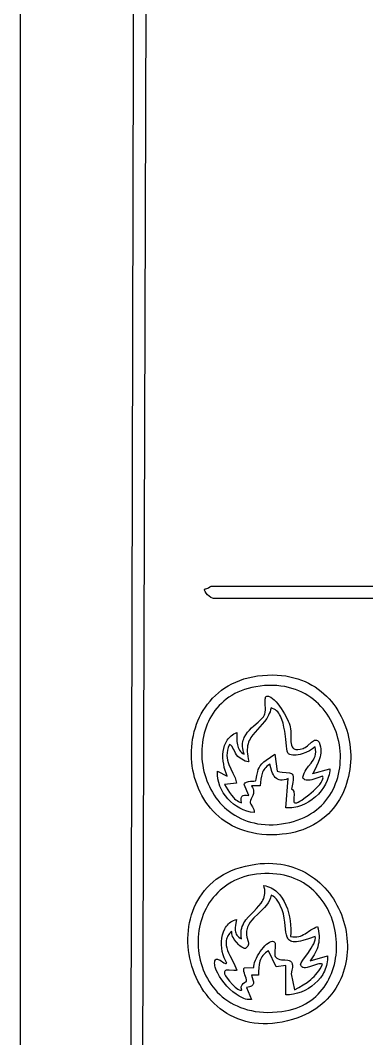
# Model space of a CAD drawing. Header units: millimetres. Extents: x 175 to 239, y 0 to 181.
# Drawn here: x 175.3 to 183.7, y 109.42 to 134.09 of the extents above; entities that cross this region are included whole.
import ezdxf

# ---------------------------------------------------------------- set-up
doc = ezdxf.new("R2010")
doc.units = ezdxf.units.MM
doc.layers.get('0').update_dxf_attribs({"linetype": 'CONTINUOUS'})

msp = doc.modelspace()

# ---------------------------------------------------------------- linework, layer by layer
at = {"color": 1}
msp.add_lwpolyline([(236.772006, 92.215355), (177.043006, 92.247355), (176.82715, 92.302286), (176.627764, 92.371476), (176.444374, 92.454394), (176.276506, 92.550511), (176.123685, 92.659296), (175.985436, 92.780218), (175.861285, 92.912748), (175.750756, 93.056355), (175.653376, 93.210509), (175.56867, 93.374679), (175.496163, 93.548336), (175.435381, 93.730949), (175.385849, 93.921987), (175.347092, 94.120921), (175.318636, 94.327221), (175.300006, 94.540355), (175.300006, 178.388355)], dxfattribs=at)
at = {"color": 5}
for points in [[(178.143842, 177.500169), (177.946286, 95.821468), (235.960636, 95.870857)], [(235.371497, 177.207364), (235.639608, 96.170718), (235.012387, 96.174191), (234.384876, 96.174687), (233.129151, 96.170718), (231.872766, 96.16675), (231.244428, 96.167246), (230.616049, 96.170718), (230.605466, 96.167191), (227.399705, 96.189157), (224.191299, 96.205335), (220.981239, 96.216552), (217.770518, 96.223635), (211.35106, 96.228706), (204.940863, 96.227163), (198.261782, 96.228761), (191.58204, 96.229368), (188.242541, 96.224855), (184.903621, 96.21476), (181.565527, 96.197308), (178.228509, 96.170718), (178.468398, 170.197664)], [(234.083857, 120.082014), (179.985344, 120.082014), (179.959037, 120.088987), (179.923056, 120.108032), (179.88228, 120.136337), (179.841586, 120.171091), (179.805854, 120.209483), (179.779961, 120.248702), (179.772228, 120.267743), (179.768785, 120.285937), (179.77024, 120.302931), (179.777204, 120.318376), (179.799777, 120.315888), (179.822184, 120.320305), (179.843929, 120.3296), (179.864517, 120.341747), (179.900236, 120.366497), (179.914374, 120.375048), (179.925371, 120.378348), (198.791941, 120.378348)]]:
    msp.add_lwpolyline(points, dxfattribs=at)
for points in [[(181.42115, 118.22993), (181.530697, 118.226491), (181.637083, 118.217937), (181.740296, 118.204427), (181.840327, 118.186121), (181.937167, 118.163179), (182.030805, 118.135762), (182.121232, 118.104029), (182.208438, 118.068141), (182.292412, 118.028258), (182.373146, 117.984539), (182.450629, 117.937146), (182.524851, 117.886237), (182.595803, 117.831974), (182.663474, 117.774516), (182.727856, 117.714024), (182.788937, 117.650657), (182.846708, 117.584576), (182.90116, 117.515941), (182.952282, 117.444911), (183.000064, 117.371648), (183.044498, 117.296311), (183.085572, 117.21906), (183.123277, 117.140056), (183.157604, 117.059458), (183.188541, 116.977426), (183.216081, 116.894122), (183.240211, 116.809704), (183.260924, 116.724333), (183.278208, 116.638169), (183.292055, 116.551373), (183.302454, 116.464104), (183.309395, 116.376522), (183.312868, 116.288788), (183.312865, 116.201061), (183.309374, 116.113503), (183.302386, 116.026272), (183.291891, 115.939529), (183.277879, 115.853434), (183.260341, 115.768148), (183.239266, 115.68383), (183.214645, 115.60064), (183.186468, 115.518739), (183.154725, 115.438287), (183.119406, 115.359444), (183.080501, 115.282369), (183.038001, 115.207224), (182.991896, 115.134168), (182.942175, 115.063361), (182.888829, 114.994963), (182.831848, 114.929135), (182.771222, 114.866037), (182.706942, 114.805829), (182.638997, 114.74867), (182.567378, 114.694721), (182.492074, 114.644143), (182.413077, 114.597094), (182.330375, 114.553736), (182.24396, 114.514229), (182.153821, 114.478732), (182.059949, 114.447406), (181.962333, 114.42041), (181.860965, 114.397906), (181.755833, 114.380052), (181.646928, 114.36701), (181.51787, 114.357645), (181.392638, 114.354552), (181.271241, 114.357537), (181.153686, 114.366403), (181.03998, 114.380952), (180.930131, 114.40099), (180.824148, 114.426318), (180.722036, 114.456741), (180.623806, 114.492062), (180.529463, 114.532086), (180.439015, 114.576614), (180.352471, 114.625452), (180.269838, 114.678402), (180.191124, 114.735268), (180.116335, 114.795853), (180.045481, 114.859962), (179.978568, 114.927398), (179.915605, 114.997963), (179.856599, 115.071463), (179.801557, 115.147699), (179.750488, 115.226477), (179.703398, 115.307599), (179.660296, 115.390869), (179.62119, 115.47609), (179.586086, 115.563067), (179.554993, 115.651602), (179.527919, 115.7415), (179.50487, 115.832563), (179.485855, 115.924595), (179.470882, 116.0174), (179.459957, 116.110781), (179.45309, 116.204543), (179.450286, 116.298487), (179.451555, 116.392419), (179.456903, 116.486142), (179.466339, 116.579458), (179.479869, 116.672172), (179.497503, 116.764087), (179.519246, 116.855007), (179.545108, 116.944736), (179.575096, 117.033076), (179.609217, 117.119832), (179.647479, 117.204806), (179.689889, 117.287803), (179.736456, 117.368626), (179.787188, 117.447079), (179.842091, 117.522964), (179.901173, 117.596087), (179.964442, 117.666249), (180.031906, 117.733256), (180.103573, 117.79691), (180.17945, 117.857014), (180.259544, 117.913373), (180.343864, 117.96579), (180.432417, 118.014069), (180.525211, 118.058012), (180.622253, 118.097425), (180.723552, 118.132109), (180.829114, 118.161869), (180.938948, 118.186508), (181.05306, 118.205831), (181.17146, 118.219639), (181.294154, 118.227738), (181.42115, 118.22993)], [(181.0084, 117.944179), (180.914951, 117.926017), (180.825093, 117.903708), (180.738813, 117.877403), (180.656093, 117.847249), (180.576919, 117.813396), (180.501276, 117.775991), (180.429149, 117.735184), (180.360522, 117.691123), (180.295379, 117.643957), (180.233707, 117.593835), (180.175488, 117.540905), (180.120709, 117.485316), (180.069354, 117.427216), (180.021407, 117.366754), (179.976854, 117.304079), (179.935679, 117.23934), (179.897867, 117.172685), (179.863402, 117.104262), (179.83227, 117.034221), (179.804454, 116.96271), (179.779941, 116.889877), (179.758714, 116.815872), (179.740758, 116.740843), (179.726059, 116.664939), (179.7146, 116.588308), (179.706366, 116.511098), (179.701343, 116.43346), (179.699515, 116.35554), (179.700866, 116.277489), (179.705382, 116.199454), (179.713048, 116.121584), (179.723847, 116.044029), (179.737765, 115.966935), (179.754786, 115.890453), (179.774895, 115.814731), (179.798077, 115.739917), (179.824317, 115.66616), (179.8536, 115.593609), (179.885909, 115.522412), (179.92123, 115.452719), (179.959548, 115.384677), (180.000847, 115.318436), (180.045112, 115.254143), (180.092328, 115.191948), (180.14248, 115.132), (180.195552, 115.074446), (180.251529, 115.019436), (180.310395, 114.967119), (180.372137, 114.917642), (180.436737, 114.871155), (180.504181, 114.827806), (180.574454, 114.787744), (180.647541, 114.751117), (180.723426, 114.718074), (180.802093, 114.688765), (180.883529, 114.663337), (180.967717, 114.641939), (181.054642, 114.624719), (181.144288, 114.611828), (181.236642, 114.603412), (181.331687, 114.599621), (181.429408, 114.600603), (181.52979, 114.606507), (181.632817, 114.617482), (181.735171, 114.63332), (181.833555, 114.653608), (181.927989, 114.678186), (182.018494, 114.706894), (182.105089, 114.739572), (182.187793, 114.776061), (182.266628, 114.816201), (182.341611, 114.859831), (182.412765, 114.906793), (182.480108, 114.956926), (182.54366, 115.010071), (182.603441, 115.066068), (182.659471, 115.124756), (182.711769, 115.185977), (182.760357, 115.249571), (182.805253, 115.315377), (182.846477, 115.383235), (182.88405, 115.452987), (182.91799, 115.524472), (182.948319, 115.597531), (182.975056, 115.672003), (182.99822, 115.747729), (183.017832, 115.82455), (183.033911, 115.902304), (183.046477, 115.980833), (183.055551, 116.059977), (183.061152, 116.139576), (183.063299, 116.219469), (183.062014, 116.299499), (183.057314, 116.379503), (183.049222, 116.459324), (183.037756, 116.5388), (183.022935, 116.617772), (183.004781, 116.696081), (182.983313, 116.773567), (182.958551, 116.850069), (182.930514, 116.925428), (182.899223, 116.999484), (182.864697, 117.072078), (182.826957, 117.143049), (182.786021, 117.212239), (182.741911, 117.279486), (182.694645, 117.344631), (182.644244, 117.407515), (182.590728, 117.467977), (182.534116, 117.525859), (182.474428, 117.580999), (182.411685, 117.633239), (182.345905, 117.682418), (182.27711, 117.728376), (182.205318, 117.770955), (182.130549, 117.809994), (182.052824, 117.845333), (181.972163, 117.876812), (181.888584, 117.904272), (181.802109, 117.927553), (181.712757, 117.946496), (181.620547, 117.960939), (181.5255, 117.970724), (181.427636, 117.975691), (181.326973, 117.97568), (181.223534, 117.97053), (181.117336, 117.960084), (181.0084, 117.944179)], [(182.39129, 115.838094), (182.807568, 115.954511), (182.804101, 115.906954), (182.797734, 115.859597), (182.788563, 115.812537), (182.776686, 115.765871), (182.7452, 115.67411), (182.70405, 115.585086), (182.654011, 115.499577), (182.59586, 115.418358), (182.53037, 115.342202), (182.458318, 115.271886), (182.380477, 115.208184), (182.297624, 115.151872), (182.210534, 115.103725), (182.119981, 115.064518), (182.026742, 115.035027), (181.979356, 115.024166), (181.93159, 115.016025), (181.883539, 115.010701), (181.835301, 115.008289), (181.786972, 115.008888), (181.73865, 115.012594), (181.798623, 115.71815), (181.745339, 115.698276), (181.696469, 115.685993), (181.651794, 115.680873), (181.611099, 115.682486), (181.574166, 115.690404), (181.540778, 115.704197), (181.510718, 115.723437), (181.483768, 115.747695), (181.459713, 115.776542), (181.438334, 115.809548), (181.419416, 115.846286), (181.40274, 115.886326), (181.375248, 115.974596), (181.354122, 116.070928), (181.315772, 116.044288), (181.282471, 116.017219), (181.253811, 115.989623), (181.229382, 115.961401), (181.208778, 115.932457), (181.191589, 115.90269), (181.177409, 115.872004), (181.165827, 115.840299), (181.148829, 115.773444), (181.137329, 115.701338), (181.117761, 115.538233), (180.909622, 115.538233), (180.929611, 115.502871), (180.943694, 115.469483), (180.952495, 115.437976), (180.956641, 115.408256), (180.956755, 115.380232), (180.953464, 115.35381), (180.939167, 115.3054), (180.918752, 115.262281), (180.89722, 115.223709), (180.879574, 115.188942), (180.870816, 115.157233), (180.871112, 115.143216), (180.874337, 115.128935), (180.887739, 115.099521), (180.929466, 115.036847), (180.950433, 115.00334), (180.966563, 114.968221), (180.974176, 114.931365), (180.97364, 114.912248), (180.969594, 114.892649), (180.880235, 114.906071), (180.792489, 114.928754), (180.706974, 114.960118), (180.624313, 114.999585), (180.545124, 115.046576), (180.470027, 115.100513), (180.399644, 115.160816), (180.334594, 115.226907), (180.275497, 115.298206), (180.222973, 115.374136), (180.177642, 115.454118), (180.140125, 115.537572), (180.111041, 115.62392), (180.091012, 115.712583), (180.080656, 115.802982), (180.079299, 115.848652), (180.080594, 115.894539), (180.316955, 115.778122), (180.290541, 115.845121), (180.267208, 115.915912), (180.247471, 115.98966), (180.231847, 116.065526), (180.220854, 116.142674), (180.215008, 116.220266), (180.214825, 116.297466), (180.220823, 116.373435), (180.233518, 116.447338), (180.253427, 116.518336), (180.281067, 116.585593), (180.316955, 116.648271), (180.338153, 116.677632), (180.361607, 116.705534), (180.387381, 116.731873), (180.41554, 116.756544), (180.446148, 116.779442), (180.479271, 116.800464), (180.514972, 116.819503), (180.553316, 116.836456), (180.549623, 116.689778), (180.553006, 116.613524), (180.563459, 116.5388), (180.572175, 116.502825), (180.583667, 116.46821), (180.59827, 116.435279), (180.61632, 116.404358), (180.638153, 116.375774), (180.664104, 116.34985), (180.694509, 116.326913), (180.729705, 116.307289), (180.7134, 116.356509), (180.701378, 116.40368), (180.693415, 116.448882), (180.689287, 116.492195), (180.688772, 116.533699), (180.691645, 116.573475), (180.697684, 116.611602), (180.706664, 116.648161), (180.718363, 116.683232), (180.732556, 116.716894), (180.767532, 116.780315), (180.809805, 116.839064), (180.857587, 116.893783), (180.90909, 116.945111), (180.962525, 116.993691), (181.068041, 117.085165), (181.116547, 117.129341), (181.159833, 117.173332), (181.196111, 117.217777), (181.223594, 117.263318), (181.233534, 117.289435), (181.239945, 117.319624), (181.244596, 117.388995), (181.238147, 117.541131), (181.23672, 117.610997), (181.238573, 117.641559), (181.242942, 117.668131), (181.250433, 117.689907), (181.261649, 117.706082), (181.277196, 117.715849), (181.297678, 117.718401), (181.315907, 117.715876), (181.334825, 117.71039), (181.374428, 117.691185), (181.41588, 117.662079), (181.458578, 117.624364), (181.501916, 117.579331), (181.545291, 117.528273), (181.588097, 117.472482), (181.62973, 117.413248), (181.707059, 117.289625), (181.77244, 117.167737), (181.799139, 117.110674), (181.821036, 117.057921), (181.837529, 117.01077), (181.848012, 116.970512), (181.855065, 116.921357), (181.858464, 116.869798), (181.858871, 116.76342), (181.858368, 116.659275), (181.86063, 116.610507), (181.866091, 116.565258), (181.875894, 116.524516), (181.891179, 116.489266), (181.913089, 116.460497), (181.926885, 116.448851), (181.942766, 116.439195), (181.960874, 116.431653), (181.981352, 116.426348), (182.004342, 116.423403), (182.029989, 116.422941), (182.089819, 116.429963), (182.161984, 116.448401), (182.186689, 116.458863), (182.211786, 116.473729), (182.262746, 116.512783), (182.364831, 116.600977), (182.414303, 116.634574), (182.438284, 116.645346), (182.461625, 116.650807), (182.484221, 116.649984), (182.50597, 116.641905), (182.526768, 116.625599), (182.546512, 116.600095), (182.565272, 116.543167), (182.578193, 116.488632), (182.585719, 116.436237), (182.588294, 116.385727), (182.586363, 116.336851), (182.580371, 116.289354), (182.57076, 116.242984), (182.557977, 116.197487), (182.52467, 116.108101), (182.484004, 116.019169), (182.394818, 115.834567)], [(181.805678, 116.317873), (181.796945, 116.326107), (181.789181, 116.339344), (181.776057, 116.379512), (181.765301, 116.435742), (181.755903, 116.505396), (181.737155, 116.67444), (181.711751, 116.865561), (181.694034, 116.962811), (181.671629, 117.057673), (181.64353, 117.147513), (181.608729, 117.229694), (181.5885, 117.267089), (181.566217, 117.301581), (181.541755, 117.332841), (181.514988, 117.360538), (181.485789, 117.384345), (181.454033, 117.403931), (181.419593, 117.418967), (181.382345, 117.429123), (181.370884, 117.381445), (181.356518, 117.336177), (181.339501, 117.293125), (181.320092, 117.252094), (181.275118, 117.175317), (181.22365, 117.104292), (181.167736, 117.037463), (181.109431, 116.973275), (180.993848, 116.846599), (180.940674, 116.781), (180.893313, 116.71182), (180.872454, 116.675401), (180.853817, 116.637503), (180.83766, 116.597932), (180.824239, 116.556494), (180.813809, 116.512994), (180.806628, 116.467237), (180.802952, 116.41903), (180.803038, 116.368178), (180.807141, 116.314486), (180.815518, 116.25776), (180.828427, 116.197805), (180.846122, 116.134428), (180.837142, 116.128372), (180.825052, 116.125829), (180.793315, 116.129798), (180.754469, 116.143358), (180.712066, 116.163532), (180.630817, 116.211819), (180.578011, 116.250845), (180.542299, 116.290925), (180.515227, 116.333362), (180.475264, 116.418855), (180.456502, 116.458688), (180.434639, 116.494427), (180.406741, 116.524461), (180.389611, 116.536835), (180.369872, 116.547178), (180.341854, 116.472573), (180.323335, 116.403104), (180.313394, 116.338121), (180.311112, 116.276972), (180.315568, 116.219007), (180.325843, 116.163574), (180.341017, 116.110021), (180.36017, 116.057699), (180.406734, 115.954139), (180.458176, 115.847686), (180.507138, 115.733129), (180.528389, 115.671185), (180.546261, 115.605261), (180.249927, 115.577039), (180.333326, 115.445078), (180.375129, 115.378725), (180.419701, 115.315101), (180.46907, 115.256438), (180.496185, 115.229664), (180.525259, 115.204968), (180.556545, 115.182628), (180.590296, 115.162924), (180.626765, 115.146134), (180.666205, 115.132538), (180.659611, 115.190761), (180.659094, 115.236498), (180.665771, 115.270825), (180.672156, 115.284045), (180.680757, 115.294816), (180.691715, 115.303272), (180.705169, 115.309548), (180.740123, 115.316093), (180.786735, 115.315528), (180.846122, 115.308927), (180.726177, 115.573511), (180.737798, 115.593998), (180.752498, 115.610739), (180.769803, 115.62412), (180.789236, 115.634531), (180.83259, 115.647987), (180.878754, 115.654209), (180.964303, 115.657351), (180.99608, 115.660472), (181.007556, 115.663777), (181.015455, 115.668761), (181.024054, 115.707346), (181.036622, 115.789588), (181.057127, 115.889027), (181.071597, 115.936927), (181.089539, 115.979206), (181.120958, 116.028464), (181.160976, 116.075613), (181.207609, 116.120531), (181.258872, 116.163091), (181.367352, 116.240647), (181.470539, 116.307289), (181.526984, 115.894539), (181.591445, 115.881877), (181.649932, 115.873441), (181.749234, 115.864002), (181.825384, 115.85572), (181.854933, 115.848731), (181.87888, 115.838094), (181.897287, 115.822497), (181.910216, 115.800626), (181.91773, 115.771168), (181.91989, 115.732812), (181.916759, 115.684245), (181.908397, 115.624154), (181.876234, 115.46415), (181.900915, 115.450039), (181.918733, 115.430801), (181.93068, 115.407347), (181.93775, 115.380585), (181.940933, 115.351426), (181.941222, 115.320779), (181.937088, 115.258657), (181.933285, 115.201495), (181.933987, 115.177049), (181.93775, 115.156571), (181.945563, 115.140972), (181.95842, 115.13116), (181.977313, 115.128046), (182.003234, 115.132538), (182.035904, 115.145292), (182.077235, 115.166934), (182.125552, 115.196349), (182.179182, 115.232419), (182.295681, 115.320062), (182.413338, 115.420934), (182.468415, 115.473541), (182.518758, 115.526106), (182.562694, 115.577514), (182.598547, 115.626648), (182.624644, 115.672392), (182.639309, 115.71363), (182.641832, 115.73221), (182.64087, 115.749245), (182.636213, 115.764596), (182.627651, 115.778122), (182.519503, 115.736009), (182.447197, 115.710901), (182.371005, 115.689928), (182.33339, 115.682593), (182.297128, 115.678214), (182.262996, 115.677432), (182.231768, 115.680888), (182.204219, 115.689221), (182.181125, 115.703074), (182.16326, 115.723087), (182.151401, 115.7499), (182.164457, 115.801936), (182.183089, 115.850015), (182.206258, 115.894806), (182.232926, 115.936983), (182.292602, 116.016179), (182.353807, 116.092977), (182.382387, 116.132156), (182.408233, 116.172751), (182.430306, 116.215434), (182.447569, 116.260877), (182.458982, 116.309751), (182.463506, 116.362728), (182.460103, 116.42048), (182.447734, 116.483678), (182.421222, 116.460421), (182.389753, 116.43719), (182.314616, 116.392232), (182.227655, 116.351655), (182.134203, 116.318314), (182.08671, 116.305247), (182.039594, 116.295059), (181.993521, 116.288106), (181.94916, 116.284745), (181.907175, 116.285331), (181.868234, 116.290222), (181.833004, 116.299775), (181.80215, 116.314345)], [(181.0084, 113.643815), (181.115592, 113.655758), (181.220522, 113.662575), (181.323158, 113.664407), (181.42347, 113.661394), (181.521426, 113.653676), (181.616998, 113.641395), (181.710153, 113.624689), (181.800862, 113.6037), (181.889093, 113.578568), (181.974817, 113.549433), (182.058002, 113.516436), (182.138619, 113.479716), (182.216635, 113.439415), (182.292021, 113.395672), (182.364747, 113.348628), (182.434781, 113.298423), (182.502093, 113.245198), (182.566652, 113.189092), (182.628428, 113.130247), (182.68739, 113.068802), (182.743508, 113.004898), (182.79675, 112.938676), (182.847087, 112.870274), (182.894488, 112.799835), (182.938921, 112.727498), (182.980358, 112.653403), (183.018766, 112.577691), (183.054115, 112.500502), (183.086376, 112.421977), (183.115516, 112.342256), (183.141506, 112.261479), (183.164315, 112.179786), (183.183912, 112.097318), (183.200267, 112.014216), (183.213348, 111.930619), (183.223127, 111.846668), (183.229571, 111.762503), (183.232651, 111.678264), (183.232335, 111.594092), (183.228593, 111.510128), (183.221395, 111.426511), (183.21071, 111.343382), (183.196507, 111.260881), (183.178756, 111.179149), (183.157425, 111.098325), (183.132486, 111.018551), (183.103906, 110.939966), (183.071655, 110.862711), (183.035703, 110.786927), (182.99602, 110.712752), (182.952573, 110.640329), (182.905334, 110.569797), (182.854271, 110.501296), (182.799353, 110.434968), (182.74055, 110.370951), (182.677832, 110.309387), (182.611168, 110.250416), (182.540527, 110.194178), (182.465879, 110.140814), (182.387193, 110.090463), (182.304438, 110.043267), (182.217584, 109.999365), (182.1266, 109.958898), (182.031456, 109.922007), (181.902759, 109.878927), (181.776652, 109.843473), (181.653182, 109.815432), (181.532399, 109.79459), (181.41435, 109.780733), (181.299082, 109.773647), (181.186643, 109.773121), (181.077081, 109.778939), (180.970445, 109.790888), (180.86678, 109.808755), (180.766137, 109.832327), (180.668562, 109.86139), (180.574102, 109.89573), (180.482807, 109.935135), (180.394723, 109.979389), (180.309899, 110.028281), (180.228382, 110.081596), (180.150221, 110.139121), (180.075462, 110.200643), (180.004154, 110.265948), (179.936344, 110.334822), (179.872081, 110.407053), (179.811411, 110.482426), (179.754384, 110.560728), (179.701046, 110.641746), (179.651446, 110.725265), (179.605631, 110.811074), (179.56365, 110.898957), (179.525549, 110.988702), (179.491377, 111.080096), (179.461181, 111.172924), (179.43501, 111.266973), (179.412911, 111.36203), (179.394931, 111.457881), (179.38112, 111.554313), (179.371523, 111.651112), (179.366191, 111.748064), (179.365169, 111.844957), (179.368506, 111.941577), (179.37625, 112.03771), (179.388449, 112.133143), (179.405149, 112.227662), (179.4264, 112.321054), (179.452249, 112.413105), (179.482744, 112.503602), (179.517932, 112.592332), (179.557861, 112.67908), (179.602579, 112.763634), (179.652135, 112.845779), (179.706575, 112.925303), (179.765947, 113.001992), (179.8303, 113.075632), (179.899681, 113.14601), (179.974138, 113.212913), (180.053719, 113.276126), (180.138471, 113.335437), (180.228443, 113.390632), (180.323681, 113.441498), (180.424235, 113.48782), (180.530151, 113.529386), (180.641478, 113.565982), (180.758263, 113.597394), (180.880555, 113.62341), (181.0084, 113.643815)], [(181.131872, 113.410982), (181.030289, 113.400475), (180.932242, 113.385268), (180.83773, 113.365526), (180.746749, 113.341411), (180.659297, 113.313087), (180.57537, 113.280718), (180.494966, 113.244466), (180.418082, 113.204496), (180.344716, 113.16097), (180.274864, 113.114053), (180.208523, 113.063907), (180.145691, 113.010696), (180.086365, 112.954583), (180.030543, 112.895732), (179.97822, 112.834306), (179.929395, 112.770469), (179.884065, 112.704384), (179.842226, 112.636214), (179.803876, 112.566124), (179.769013, 112.494275), (179.737633, 112.420833), (179.709733, 112.34596), (179.685311, 112.269819), (179.664364, 112.192574), (179.646889, 112.114389), (179.632883, 112.035427), (179.622343, 111.955851), (179.615267, 111.875825), (179.611651, 111.795512), (179.611494, 111.715076), (179.614791, 111.63468), (179.621541, 111.554487), (179.63174, 111.474661), (179.645386, 111.395366), (179.662476, 111.316764), (179.683006, 111.239019), (179.706975, 111.162295), (179.734378, 111.086756), (179.765215, 111.012563), (179.79948, 110.939882), (179.837173, 110.868874), (179.87829, 110.799705), (179.922828, 110.732536), (179.970784, 110.667533), (180.022155, 110.604857), (180.07694, 110.544673), (180.135134, 110.487143), (180.196735, 110.432432), (180.26174, 110.380703), (180.330147, 110.332119), (180.401952, 110.286843), (180.477153, 110.24504), (180.555747, 110.206872), (180.63773, 110.172502), (180.723102, 110.142095), (180.811857, 110.115814), (180.903994, 110.093822), (180.99951, 110.076282), (181.098402, 110.063359), (181.200666, 110.055215), (181.306302, 110.052014), (181.415304, 110.053919), (181.527671, 110.061093), (181.6434, 110.073701), (181.734986, 110.0881), (181.823216, 110.106724), (181.908101, 110.129426), (181.98965, 110.156061), (182.067872, 110.186483), (182.142777, 110.220543), (182.214374, 110.258097), (182.282673, 110.298997), (182.347682, 110.343097), (182.409411, 110.390251), (182.46787, 110.440312), (182.523068, 110.493133), (182.575014, 110.548569), (182.623718, 110.606472), (182.669189, 110.666697), (182.711436, 110.729097), (182.750469, 110.793524), (182.786297, 110.859834), (182.818929, 110.927879), (182.848375, 110.997513), (182.874644, 111.068589), (182.897746, 111.140961), (182.91769, 111.214483), (182.934485, 111.289008), (182.948141, 111.364389), (182.958667, 111.44048), (182.966072, 111.517135), (182.970366, 111.594207), (182.971558, 111.67155), (182.969658, 111.749017), (182.964674, 111.826461), (182.956617, 111.903737), (182.945495, 111.980698), (182.931318, 112.057197), (182.914095, 112.133088), (182.893837, 112.208224), (182.870551, 112.282459), (182.844247, 112.355646), (182.814936, 112.42764), (182.782625, 112.498292), (182.747325, 112.567458), (182.709045, 112.634991), (182.667795, 112.700743), (182.623582, 112.764569), (182.576418, 112.826322), (182.526311, 112.885856), (182.473271, 112.943024), (182.417307, 112.99768), (182.358429, 113.049677), (182.296645, 113.098869), (182.231965, 113.145109), (182.164399, 113.188251), (182.093956, 113.228148), (182.020645, 113.264654), (181.944476, 113.297623), (181.865458, 113.326907), (181.7836, 113.352361), (181.698912, 113.373838), (181.611403, 113.391192), (181.521082, 113.404276), (181.427959, 113.412943), (181.332044, 113.417047), (181.233345, 113.416442), (181.131872, 113.410982)], [(181.855067, 111.894036), (181.909758, 111.884211), (181.960377, 111.880752), (182.007399, 111.882998), (182.0513, 111.890288), (182.092555, 111.90196), (182.13164, 111.917352), (182.169029, 111.935804), (182.205199, 111.956654), (182.347193, 112.050802), (182.423233, 112.095064), (182.464178, 112.114178), (182.507707, 112.130397), (182.522973, 112.073261), (182.53442, 112.016936), (182.542115, 111.961407), (182.546126, 111.906659), (182.54652, 111.852675), (182.543363, 111.79944), (182.536724, 111.74694), (182.526668, 111.695157), (182.513264, 111.644078), (182.496579, 111.593685), (182.476679, 111.543965), (182.453632, 111.494901), (182.427506, 111.446477), (182.398366, 111.398679), (182.366281, 111.351491), (182.331318, 111.304897), (182.747596, 111.421313), (182.750138, 111.373235), (182.749248, 111.325624), (182.74505, 111.278553), (182.737667, 111.232095), (182.727222, 111.186324), (182.713838, 111.141315), (182.697639, 111.09714), (182.678749, 111.053873), (182.65729, 111.011588), (182.633386, 110.970359), (182.578738, 110.891361), (182.51579, 110.817469), (182.445529, 110.749271), (182.368944, 110.687358), (182.28702, 110.632317), (182.200746, 110.584738), (182.111107, 110.545211), (182.019091, 110.514324), (181.925685, 110.492666), (181.831876, 110.480827), (181.785128, 110.478774), (181.73865, 110.479396), (181.73865, 111.184952), (181.502289, 111.153202), (181.322372, 111.541258), (181.280067, 111.518054), (181.242894, 111.49222), (181.210526, 111.463937), (181.182639, 111.433385), (181.158907, 111.400745), (181.139004, 111.366199), (181.122604, 111.329926), (181.109383, 111.292108), (181.099014, 111.252926), (181.091172, 111.212561), (181.081767, 111.129004), (181.078563, 111.042883), (181.078955, 110.955646), (180.906094, 110.955646), (180.942915, 110.838348), (180.952479, 110.790695), (180.953674, 110.769546), (180.951955, 110.750153), (180.946929, 110.732497), (180.938203, 110.716557), (180.925383, 110.702311), (180.908079, 110.68974), (180.885896, 110.678822), (180.858442, 110.669538), (180.825324, 110.661866), (180.78615, 110.655785), (180.906094, 110.362979), (180.871474, 110.360414), (180.835842, 110.361845), (180.799341, 110.367073), (180.762117, 110.375898), (180.724314, 110.388121), (180.686076, 110.403543), (180.608879, 110.443181), (180.531681, 110.493217), (180.455641, 110.552053), (180.381916, 110.618093), (180.311663, 110.68974), (180.246041, 110.765397), (180.186207, 110.843467), (180.133317, 110.922354), (180.088531, 111.00046), (180.053005, 111.076189), (180.027897, 111.147945), (180.019612, 111.181833), (180.014365, 111.214129), (180.012301, 111.244634), (180.013566, 111.273147), (180.019684, 111.304262), (180.029771, 111.325615), (180.043331, 111.33836), (180.059868, 111.343647), (180.078885, 111.34263), (180.099886, 111.336461), (180.145858, 111.313275), (180.239785, 111.255783), (180.260786, 111.245816), (180.279803, 111.239915), (180.296339, 111.239234), (180.309899, 111.244924), (180.273564, 111.306884), (180.242789, 111.37548), (180.217843, 111.449408), (180.198995, 111.527367), (180.186513, 111.608055), (180.180667, 111.690169), (180.181724, 111.772407), (180.189955, 111.853466), (180.205627, 111.932046), (180.229008, 112.006842), (180.260369, 112.076554), (180.279126, 112.109096), (180.299977, 112.139878), (180.322958, 112.168738), (180.348102, 112.195513), (180.375442, 112.22004), (180.405012, 112.242156), (180.436845, 112.261699), (180.470975, 112.278505), (180.507436, 112.292413), (180.546261, 112.303258), (180.521346, 112.166447), (180.513518, 112.100232), (180.513629, 112.036911), (180.517797, 112.006672), (180.525314, 111.977559), (180.536635, 111.949707), (180.552214, 111.92325), (180.572505, 111.898323), (180.597965, 111.87506), (180.629046, 111.853596), (180.666205, 111.834064), (180.65683, 111.890783), (180.652926, 111.944644), (180.654115, 111.995829), (180.660018, 112.044518), (180.670256, 112.090891), (180.684452, 112.135131), (180.702226, 112.177417), (180.723201, 112.21793), (180.746997, 112.256852), (180.773236, 112.294363), (180.831529, 112.365877), (180.895051, 112.433917), (180.960775, 112.499932), (181.025672, 112.565368), (181.086714, 112.631673), (181.140872, 112.700292), (181.164424, 112.735922), (181.18512, 112.772674), (181.20258, 112.810727), (181.216427, 112.850264), (181.226282, 112.891465), (181.231766, 112.934511), (181.232502, 112.979582), (181.228109, 113.02686), (181.218211, 113.076525), (181.202428, 113.128759), (181.250667, 113.118779), (181.296845, 113.105474), (181.340988, 113.08899), (181.383123, 113.069476), (181.423276, 113.047078), (181.461474, 113.021944), (181.497743, 112.994221), (181.53211, 112.964056), (181.564601, 112.931597), (181.595242, 112.89699), (181.651083, 112.821925), (181.699844, 112.740038), (181.741737, 112.652509), (181.776975, 112.560514), (181.805768, 112.465233), (181.828329, 112.367844), (181.84487, 112.269524), (181.855602, 112.171452), (181.860738, 112.074807), (181.860489, 111.980766), (181.855067, 111.890508)], [(182.451262, 111.894036), (182.288711, 111.835282), (182.153792, 111.79459), (182.095846, 111.780692), (182.04379, 111.770919), (181.997287, 111.765143), (181.955995, 111.763232), (181.919576, 111.765058), (181.887691, 111.77049), (181.860002, 111.779399), (181.836167, 111.791654), (181.81585, 111.807127), (181.79871, 111.825686), (181.784408, 111.847203), (181.772605, 111.871546), (181.755141, 111.928197), (181.743604, 111.994598), (181.727461, 112.152501), (181.717428, 112.241925), (181.70247, 112.336945), (181.679874, 112.436523), (181.646928, 112.53962), (181.604099, 112.643414), (181.577785, 112.695455), (181.547709, 112.745554), (181.513499, 112.79218), (181.474783, 112.833804), (181.431189, 112.868895), (181.382345, 112.895926), (181.376629, 112.860885), (181.368207, 112.827141), (181.343987, 112.763193), (181.311178, 112.703379), (181.271275, 112.646997), (181.225769, 112.593343), (181.176155, 112.541714), (181.070577, 112.441724), (180.966487, 112.341403), (180.918733, 112.289361), (180.875832, 112.235128), (180.839277, 112.178002), (180.810562, 112.117278), (180.79961, 112.085348), (180.791179, 112.052256), (180.785454, 112.017912), (180.782622, 111.98223), (180.782887, 111.95462), (180.785902, 111.927371), (180.797615, 111.874082), (180.825837, 111.773209), (180.832094, 111.726122), (180.831015, 111.703524), (180.826278, 111.681597), (180.817242, 111.660374), (180.803265, 111.639884), (180.783707, 111.620159), (180.757927, 111.60123), (180.736376, 111.600943), (180.711853, 111.607535), (180.685025, 111.620276), (180.656559, 111.638437), (180.627121, 111.661291), (180.597379, 111.688109), (180.539646, 111.75072), (180.488693, 111.820442), (180.467426, 111.856148), (180.449853, 111.891445), (180.436642, 111.925606), (180.428459, 111.957901), (180.425971, 111.987602), (180.429844, 112.01398), (180.400732, 111.98824), (180.375458, 111.961971), (180.35385, 111.935201), (180.335738, 111.907961), (180.320948, 111.880279), (180.309308, 111.852184), (180.300649, 111.823705), (180.294796, 111.794872), (180.290826, 111.736258), (180.296022, 111.676574), (180.309012, 111.616054), (180.32842, 111.554928), (180.352872, 111.49343), (180.380992, 111.431793), (180.442742, 111.309031), (180.502673, 111.188501), (180.52852, 111.129654), (180.549788, 111.072063), (180.53836, 111.066538), (180.521862, 111.064077), (180.477193, 111.065724), (180.365903, 111.076914), (180.31342, 111.075956), (180.291062, 111.071542), (180.272472, 111.063629), (180.258532, 111.051562), (180.250127, 111.034684), (180.24814, 111.012338), (180.253455, 110.983869), (180.276261, 110.940722), (180.31949, 110.878145), (180.377106, 110.805151), (180.443073, 110.73075), (180.511355, 110.663957), (180.544478, 110.636229), (180.575916, 110.613782), (180.604915, 110.597744), (180.630721, 110.589239), (180.652578, 110.589396), (180.66179, 110.593075), (180.669733, 110.59934), (180.660615, 110.624197), (180.656655, 110.647214), (180.657222, 110.668453), (180.661685, 110.687976), (180.669414, 110.705846), (180.679779, 110.722124), (180.705893, 110.750153), (180.734983, 110.77256), (180.762006, 110.789841), (180.781919, 110.802491), (180.789677, 110.811007), (180.786666, 110.842592), (180.776834, 110.878476), (180.747785, 110.959174), (180.734108, 111.002004), (180.724689, 111.045164), (180.722298, 111.087662), (180.724604, 111.108354), (180.729705, 111.128508), (180.962539, 111.135563), (180.96292, 111.173004), (180.970221, 111.215813), (180.983754, 111.262912), (181.002833, 111.31322), (181.026768, 111.365657), (181.054874, 111.419143), (181.086463, 111.472598), (181.120848, 111.524942), (181.157341, 111.575095), (181.195255, 111.621977), (181.233903, 111.664507), (181.272598, 111.701607), (181.310651, 111.732195), (181.347377, 111.755192), (181.382087, 111.769517), (181.414095, 111.774091), (181.439113, 111.770819), (181.457806, 111.761475), (181.470959, 111.746767), (181.479359, 111.727403), (181.483789, 111.704091), (181.485036, 111.677539), (181.481122, 111.617546), (181.473902, 111.553088), (181.469657, 111.489829), (181.470615, 111.46042), (181.474673, 111.433433), (181.482618, 111.409578), (181.495234, 111.389563), (181.523733, 111.363808), (181.556873, 111.346238), (181.593507, 111.335117), (181.632486, 111.328709), (181.712895, 111.323087), (181.788921, 111.31548), (181.822423, 111.306592), (181.851388, 111.291998), (181.874668, 111.269963), (181.883818, 111.255613), (181.891117, 111.238751), (181.896421, 111.21916), (181.899586, 111.196624), (181.89893, 111.141847), (181.888001, 111.072683), (181.865651, 110.987396), (181.946789, 110.59934), (182.057949, 110.656688), (182.161378, 110.716143), (182.257282, 110.779485), (182.34587, 110.84849), (182.387484, 110.885672), (182.427346, 110.924937), (182.465483, 110.966506), (182.501919, 111.010603), (182.536681, 111.057448), (182.569794, 111.107265), (182.601285, 111.160276), (182.631179, 111.216702), (182.607097, 111.226469), (182.577759, 111.228856), (182.544029, 111.225167), (182.506769, 111.216702), (182.339696, 111.16114), (182.25742, 111.138567), (182.219618, 111.133141), (182.18519, 111.133358), (182.155, 111.140521), (182.12991, 111.155931), (182.119548, 111.167135), (182.110784, 111.18089), (182.103727, 111.197358), (182.098484, 111.216702), (182.101207, 111.230355), (182.112492, 111.252173), (182.155645, 111.316582), (182.288543, 111.502452), (182.357865, 111.60903), (182.388777, 111.662474), (182.415488, 111.714781), (182.436721, 111.76502), (182.4512, 111.812263), (182.457648, 111.855578), (182.45479, 111.894036)]]:
    msp.add_lwpolyline(points, close=True, dxfattribs=at)

doc.saveas('drawing.dxf')
